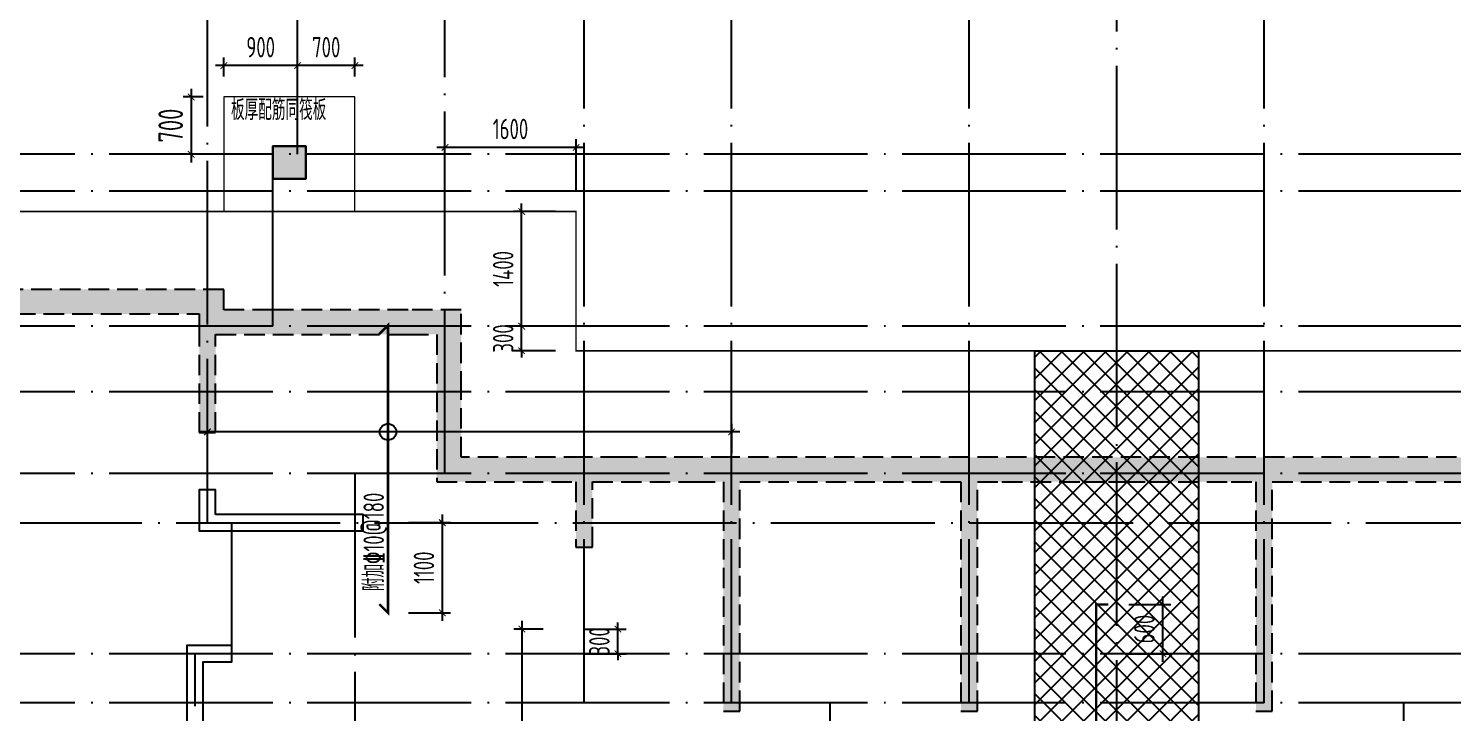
# Model space of a CAD drawing. Extents: x -668857 to 143095, y -247466 to 228182.
# Drawn here: x -416312 to -398928, y 205228 to 213582 of the extents above; entities that cross this region are included whole.
import ezdxf

# ---------------------------------------------------------------- set-up
doc = ezdxf.new("R2010")
doc.units = 0
doc.header["$LTSCALE"] = 1000
doc.linetypes.add('DASH', pattern=[0.35, 0.25, -0.1])
doc.linetypes.add('DOTE', pattern=[2.42, 2, -0.2, 0.02, -0.2])
doc.layers.get('0').update_dxf_attribs({"linetype": 'CONTINUOUS'})
doc.layers.get('DEFPOINTS').update_dxf_attribs({"linetype": 'CONTINUOUS'})
for name, color, linetype in [('A-DOTE', 10, 'DOTE'), ('DIM', 2, 'CONTINUOUS'), ('S-B板配筋', 6, 'CONTINUOUS'), ('S-B板配筋号', 7, 'CONTINUOUS'), ('S-J基础底板', 5, 'CONTINUOUS'), ('S-J基础底板标注', 3, 'CONTINUOUS'), ('S-Q墙填充', 252, 'CONTINUOUS'), ('S-Q墙实线', 6, 'CONTINUOUS'), ('S-Q墙虚线', 6, 'DASH'), ('后浇带', 8, 'CONTINUOUS'), ('独立基础', 2, 'CONTINUOUS')]:
    doc.layers.add(name, color=color, linetype=linetype)
doc.layers.add('PUB_HATCH', color=8, linetype='CONTINUOUS', lineweight=9)
doc.styles.add('TSSD_DIMENSION', font='Tssdeng.shx', dxfattribs={"width": 0.7, "bigfont": 'tssdchn.shx'})
doc.styles.add('TSSD_REIN', font='tssdeng.shx', dxfattribs={"width": 0.7, "height": 300, "bigfont": 'tssdchn.shx'})
doc.dimstyles.new('TSSD_100_100$0', dxfattribs={"dimtxt": 300, "dimasz": 80, "dimexe": 100, "dimexo": 250, "dimgap": 100, "dimtad": 1, "dimdec": 0, "dimzin": 0, "dimdsep": 46, "dimtxsty": 'TSSD_DIMENSION', "dimblk": 'ARCHTICK', "dimcen": 0, "dimdle": 100, "dimclrd": 3, "dimclre": 3, "dimclrt": 7, "dimadec": 0, "dimazin": 0, "dimtfac": 1, "dimtdec": 0, "dimtix": 1, "dimtmove": 2, "dimatfit": 3, "dimldrblk": 'ARCHTICK', "dimfxl": 0, "dimtolj": 1, "dimtzin": 0, "dimarcsym": 0})

# ---------------------------------------------------------------- blocks, each defined once
blk = doc.blocks.new('20210726.16350016')
at = {"layer": 'A-DOTE'}
for p, q in [((18500, 13100.3), (18500, 21100)), ((19600, 17600), (19600, 21100)), ((21400, 13700), (21400, 21100)), ((23100, 10900), (23100, 21100)), ((24900, 10900), (24900, 21100)), ((27800, 10900), (27800, 21100)), ((29600, 21100), (29600, 3600)), ((31400, 10900), (31400, 21100)), ((55600, 17600), (3600, 17600)), ((19300, 15500), (19300, 17600)), ((55600, 17150), (3600, 17150)), ((55600, 15500), (3600, 15500)), ((55600, 14700), (3600, 14700)), ((55600, 13700), (3600, 13700)), ((20299.8, 13700), (20300, 3600)), ((3600, 13100.3), (55600, 13100.3)), ((18800, 11500), (18800, 13100)), ((55600, 11500), (3600, 11500)), ((18350, 3600.1), (18350, 11500)), ((55600, 10900), (3600, 10900)), ((26100, 10900), (26100, 3600)), ((33100, 10900), (33100, 3600))]:
    blk.add_line(p, q, dxfattribs=at)
blk = doc.blocks.new('A$C028C60F5')
at = {"color": 6}
blk.add_lwpolyline([(400, 0), (0, 0), (0, -400), (400, -400)], close=True, dxfattribs=at)
at = {"layer": 'PUB_HATCH'}
blk.add_solid([(0, -400), (400, -400), (0, 0), (400, 0)], dxfattribs=at)
blk = doc.blocks.new('A$C3EFA6995')
for p in [(9700, 100), (9700, -2400), (15900, -2400)]:
    blk.add_blockref('A$C028C60F5', p)
at = {"xscale": -1}
blk.add_blockref('A$C028C60F5', (16300, 100), dxfattribs=at)
blk = doc.blocks.new('20210824.17211196')
at = {"layer": 'S-Q墙填充', "ltscale": 0.5}
h = blk.add_hatch(dxfattribs=at)
h.set_pattern_fill('ARMORED', color=252, scale=30, style=0)
h.set_pattern_definition([(50, (48278.55, 29260.87), (215.17805, -18.82564), [22.5, -247.5]), (355, (48278.55, 29260.87), (-41.6254, 225.65764), [18, -198]), (100.4514, (48296.48, 29259.3), (173.5528, 206.83186), [19.12206, -210.34263]), (46.1842, (48278.55, 29320.87), (320.1723, -49.6557), [33.75, -371.25]), (96.6356, (48305.23, 29316.73), (280.3988, 292.2354), [28.6831, -315.5139]), (351.1842, (48278.55, 29320.87), (280.3986, 292.2356), [27, -297]), (21, (48308.55, 29305.87), (179.07212, -120.78567), [22.5, -247.5]), (326, (48308.55, 29305.87), (72.9946, 217.545), [18, -198]), (71.4514, (48323.47, 29295.8), (252.0668, 96.75915), [19.12206, -210.34263]), (37.5, (48278.55, 29260.87), (3.647957, 99.868156), [0, -195.6, 0, -201, 0, -198.75]), (7.5, (48278.55, 29260.87), (78.92086, 118.32351), [0, -114.6, 0, -191.1, 0, -75.75]), (327.5, (48211.65, 29260.87), (160.14673, -6.76646), [0, -75, 0, -234, 0, -310.5]), (317.5, (48181.65, 29260.87), (174.95585, 30.0315), [0, -97.5, 0, -155.4, 0, -220.5]), (45, (48278.55, 29260.87), (-106.06602, 106.06602), [])])
h.paths.add_polyline_path([(147542, 66729), (145942, 66729), (145542, 66729), (142642, 66729), (142192, 66729), (141292, 66729), (140842, 66729), (139342, 66729), (139342, 67529), (139342, 68529), (138692, 68529), (137042, 68529), (136442, 68529), (136442, 68779), (133242, 68779), (133242, 68529), (132642, 68529), (131042, 68529), (130342, 68529), (130342, 67529), (130342, 66729), (117642, 66729), (117192, 66729), (116292, 66729), (115842, 66729), (114342, 66729), (114342, 67529), (114342, 68529), (113692, 68529), (112042, 68529), (111442, 68529), (111442, 68779), (108242, 68779), (108242, 68529), (107642, 68529), (106042, 68529), (105342, 68529), (105342, 67529), (105342, 66729), (97142, 66729), (97142, 63729), (97142, 61129), (97142, 59029), (99942, 59029), (106442, 59029), (106442, 57829), (107492, 57829), (109842, 57829), (112192, 57829), (113242, 57829), (113242, 59029), (118842, 59029), (119742, 59029), (122342, 59029), (124942, 59029), (125842, 59029), (131442, 59029), (131442, 57829), (132492, 57829), (134842, 57829), (137192, 57829), (138242, 57829), (138242, 59029), (143842, 59029), (144742, 59029), (147542, 59029)])
h.paths.add_polyline_path([(100942, 59329), (100942, 60779), (100742, 60779), (100742, 59329), (99942, 59329), (97442, 59329), (97442, 61129), (97442, 63629), (98142, 63629), (98142, 63829), (97442, 63829), (97442, 66429), (97842, 66429), (98742, 66429), (99042, 66429), (99042, 65779), (99242, 65779), (99242, 66429), (101942, 66429), (101942, 63629), (102142, 63629), (102142, 66429), (102492, 66429), (103392, 66429), (103742, 66429), (103742, 65629), (103942, 65629), (103942, 66429), (105642, 66429), (105642, 67529), (105642, 68229), (106042, 68229), (107642, 68229), (108342, 68229), (108342, 67029), (108542, 67029), (108542, 68329), (108542, 68479), (111142, 68479), (111142, 68329), (111142, 67029), (111342, 67029), (111342, 68229), (112042, 68229), (113692, 68229), (114042, 68229), (114042, 67529), (114042, 66429), (115742, 66429), (115742, 65629), (115942, 65629), (115942, 66429), (116292, 66429), (117192, 66429), (117542, 66429), (117542, 63629), (117742, 63629), (117742, 66429), (120442, 66429), (120442, 63629), (120642, 63629), (120642, 66429), (120942, 66429), (121942, 66429), (122242, 66429), (122242, 66429), (122442, 66429), (122442, 66429), (122742, 66429), (123742, 66429), (124042, 66429), (124042, 63629), (124242, 63629), (124242, 66429), (126942, 66429), (126942, 63629), (127142, 63629), (127142, 66429), (127492, 66429), (128392, 66429), (128742, 66429), (128742, 65629), (128942, 65629), (128942, 66429), (130642, 66429), (130642, 67529), (130642, 68229), (131042, 68229), (132642, 68229), (133342, 68229), (133342, 67029), (133542, 67029), (133542, 68479), (136142, 68479), (136142, 67029), (136342, 67029), (136342, 68229), (137042, 68229), (138692, 68229), (139042, 68229), (139042, 67529), (139042, 66429), (140742, 66429), (140742, 65629), (140942, 65629), (140942, 66429), (141292, 66429), (142192, 66429), (142542, 66429), (142542, 63629), (142742, 63629), (142742, 66429), (145442, 66429), (145442, 65779), (145642, 65779), (145642, 66429), (145942, 66429), (146842, 66429), (147242, 66429), (147242, 63829), (146542, 63829), (146542, 63629), (147242, 63629), (147242, 61129), (147242, 59329), (144742, 59329), (143942, 59329), (143942, 60779), (143742, 60779), (143742, 59329), (138242, 59329), (138242, 59579), (137942, 59579), (137942, 59229), (137942, 58129), (137192, 58129), (134842, 58129), (132492, 58129), (131742, 58129), (131742, 59229), (131742, 59579), (131442, 59579), (131442, 59329), (125942, 59329), (125942, 60779), (125742, 60779), (125742, 59329), (124942, 59329), (122342, 59329), (119742, 59329), (118942, 59329), (118942, 60779), (118742, 60779), (118742, 59329), (113242, 59329), (113242, 59579), (112942, 59579), (112942, 59229), (112942, 58129), (112192, 58129), (109842, 58129), (107492, 58129), (106742, 58129), (106742, 59229), (106742, 59579), (106442, 59579), (106442, 59329)], flags=16)
at = {"layer": 'S-Q墙实线'}
for points in [[(111342, 66029), (111342, 66329), (111142, 66329), (111142, 65829), (111542, 65829), (113142, 65829), (113142, 66029), (111542, 66029)], [(110992, 62329), (110792, 62329), (110792, 62129), (111192, 62129), (111192, 64229), (111542, 64229), (111542, 64429), (110992, 64429)]]:
    blk.add_lwpolyline(points, close=True, dxfattribs=at)
at = {"layer": 'S-Q墙虚线', "linetype": 'ByBlock'}
blk.add_lwpolyline([(112042, 70529), (112442, 70529), (112442, 70129), (112042, 70129)], close=True, dxfattribs=at)
at = {"layer": 'S-Q墙虚线', "color": 6}
for points in [[(130342, 66729), (117642, 66729), (117192, 66729), (116292, 66729), (115842, 66729), (114342, 66729), (114342, 67529), (114342, 68529), (113692, 68529), (112042, 68529), (111442, 68529), (111442, 68779), (108242, 68779)], [(108542, 68479), (111142, 68479), (111142, 68329), (111142, 67029), (111342, 67029), (111342, 68229), (112042, 68229), (113692, 68229), (114042, 68229), (114042, 67529), (114042, 66429), (115742, 66429), (115742, 65629), (115942, 65629), (115942, 66429), (116292, 66429), (117192, 66429), (117542, 66429), (117542, 63629), (117742, 63629), (117742, 66429), (120442, 66429), (120442, 63629), (120642, 63629), (120642, 66429), (120942, 66429), (121942, 66429), (122242, 66429), (122242, 66429), (122442, 66429), (122442, 66429), (122742, 66429), (123742, 66429), (124042, 66429), (124042, 63629), (124242, 63629), (124242, 66429), (126942, 66429)]]:
    blk.add_lwpolyline(points, dxfattribs=at)
blk = doc.blocks.new('_ArchTick')
at = {"color": 0, "linetype": 'ByBlock', "const_width": 0.15}
blk.add_lwpolyline([(-0.5, -0.5), (0.5, 0.5)], dxfattribs=at)
blk = doc.blocks.new('*D965')
at = {"layer": 'DEFPOINTS', "color": 0}
for p in [(-411228, 212130), (-411228, 211346), (-409628, 211346)]:
    blk.add_point(p, dxfattribs=at)
at = {"layer": 'S-J基础底板标注', "color": 3, "lineweight": -2}
for p, q in [((-409528, 212130), (-411328, 212130)), ((-411228, 211596), (-411228, 212230)), ((-409628, 211596), (-409628, 212230))]:
    blk.add_line(p, q, dxfattribs=at)
at = {"layer": 'S-J基础底板标注', "color": 3, "lineweight": -2, "xscale": 80, "yscale": 80, "zscale": 80}
for p, rotation in [((-411228, 212130), 179.9999840819911), ((-409628, 212130), 359.999984081991)]:
    blk.add_blockref('_ArchTick', p, dxfattribs=dict(at, rotation=rotation))
at = {"layer": 'S-J基础底板标注', "color": 7, "insert": (-410428, 212355), "char_height": 250, "attachment_point": 5, "rotation": 360, "style": 'TSSD_DIMENSION'}
blk.add_mtext('\\A1;1600', dxfattribs=at)
blk = doc.blocks.new('*D967')
at = {"layer": 'DEFPOINTS', "color": 0}
for p in [(-410292, 211346), (-409628, 211346), (-409628, 209946)]:
    blk.add_point(p, dxfattribs=at)
at = {"layer": 'S-J基础底板标注', "color": 3, "lineweight": -2}
for p, q in [((-410292, 209846), (-410292, 211446)), ((-409878, 211346), (-410392, 211346)), ((-409878, 209946), (-410392, 209946))]:
    blk.add_line(p, q, dxfattribs=at)
at = {"layer": 'S-J基础底板标注', "color": 3, "lineweight": -2, "xscale": 80, "yscale": 80, "zscale": 80}
for p, rotation in [((-410292, 211346), 90), ((-410292, 209946), 270)]:
    blk.add_blockref('_ArchTick', p, dxfattribs=dict(at, rotation=rotation))
at = {"layer": 'S-J基础底板标注', "color": 7, "insert": (-410517, 210646), "char_height": 250, "attachment_point": 5, "rotation": 90, "style": 'TSSD_DIMENSION'}
blk.add_mtext('\\A1;1400', dxfattribs=at)
blk = doc.blocks.new('*D977')
at = {"layer": 'DEFPOINTS', "color": 0}
for p in [(-410292, 209946), (-409628, 209946), (-409628, 209646)]:
    blk.add_point(p, dxfattribs=at)
at = {"layer": 'S-J基础底板标注', "color": 3, "lineweight": -2}
for p, q in [((-410292, 209946), (-410292, 210026)), ((-409878, 209946), (-410392, 209946)), ((-410292, 209646), (-410292, 209946)), ((-409878, 209646), (-410392, 209646)), ((-410292, 209646), (-410292, 209566))]:
    blk.add_line(p, q, dxfattribs=at)
at = {"layer": 'S-J基础底板标注', "color": 3, "lineweight": -2, "xscale": 80, "yscale": 80, "zscale": 80}
for p, rotation in [((-410292, 209946), 270), ((-410292, 209646), 90)]:
    blk.add_blockref('_ArchTick', p, dxfattribs=dict(at, rotation=rotation))
at = {"layer": 'S-J基础底板标注', "color": 7, "insert": (-410517, 209796), "char_height": 250, "attachment_point": 5, "rotation": 90, "style": 'TSSD_DIMENSION'}
blk.add_mtext('\\A1;300', dxfattribs=at)
blk = doc.blocks.new('*D923')
at = {"layer": 'DEFPOINTS', "color": 0}
for p in [(-403128, 206547), (-402465, 206547), (-403128, 205946)]:
    blk.add_point(p, dxfattribs=at)
at = {"layer": 'S-J基础底板标注', "color": 3, "lineweight": -2}
for p, q in [((-402878, 206547), (-402365, 206547)), ((-402465, 205846), (-402465, 206647)), ((-402878, 205946), (-402365, 205946))]:
    blk.add_line(p, q, dxfattribs=at)
at = {"layer": 'S-J基础底板标注', "color": 3, "lineweight": -2, "xscale": 80, "yscale": 80, "zscale": 80}
for p, rotation in [((-402465, 206547), 89.99951910154464), ((-402465, 205946), 269.9995191015446)]:
    blk.add_blockref('_ArchTick', p, dxfattribs=dict(at, rotation=rotation))
at = {"layer": 'S-J基础底板标注', "color": 7, "insert": (-402690, 206247), "char_height": 250, "attachment_point": 5, "rotation": 89.9995, "style": 'TSSD_DIMENSION'}
blk.add_mtext('\\A1;600', dxfattribs=at)
blk = doc.blocks.new('*D1027')
at = {"layer": 'DEFPOINTS', "color": 0, "ltscale": 0.5}
for p in [(-409781, 206247), (-410289, 202646), (-409781, 202646)]:
    blk.add_point(p, dxfattribs=at)
at = {"layer": 'S-J基础底板标注', "color": 3, "lineweight": -2, "ltscale": 0.5}
for p, q in [((-410031, 206247), (-410389, 206247)), ((-410289, 206347), (-410289, 202546)), ((-410031, 202646), (-410389, 202646))]:
    blk.add_line(p, q, dxfattribs=at)
at = {"layer": 'S-J基础底板标注', "color": 3, "lineweight": -2, "ltscale": 0.5, "xscale": 80, "yscale": 80, "zscale": 80}
for p, rotation in [((-410289, 206247), 89.99950342745434), ((-410289, 202646), 269.9995034274543)]:
    blk.add_blockref('_ArchTick', p, dxfattribs=dict(at, rotation=rotation))
blk = doc.blocks.new('*D1037')
at = {"layer": 'DEFPOINTS', "color": 0, "ltscale": 0.5}
for p in [(-414128, 208655), (-414128, 208146), (-407728, 208146)]:
    blk.add_point(p, dxfattribs=at)
at = {"layer": 'S-J基础底板标注', "color": 3, "lineweight": -2, "ltscale": 0.5}
for p, q in [((-407628, 208655), (-414228, 208655)), ((-414128, 208396), (-414128, 208755)), ((-407728, 208396), (-407728, 208755))]:
    blk.add_line(p, q, dxfattribs=at)
at = {"layer": 'S-J基础底板标注', "color": 3, "lineweight": -2, "ltscale": 0.5, "xscale": 80, "yscale": 80, "zscale": 80}
for p, rotation in [((-414128, 208655), 179.9999969673016), ((-407728, 208655), 359.9999969673016)]:
    blk.add_blockref('_ArchTick', p, dxfattribs=dict(at, rotation=rotation))
blk = doc.blocks.new('*D995')
at = {"layer": 'DEFPOINTS', "color": 0}
for p in [(-411923, 207547), (-411260, 207547), (-411923, 206446)]:
    blk.add_point(p, dxfattribs=at)
at = {"layer": 'S-J基础底板标注', "color": 3, "lineweight": -2}
for p, q in [((-411260, 206346), (-411260, 207647)), ((-411673, 207547), (-411160, 207547)), ((-411673, 206446), (-411160, 206446))]:
    blk.add_line(p, q, dxfattribs=at)
at = {"layer": 'S-J基础底板标注', "color": 3, "lineweight": -2, "xscale": 80, "yscale": 80, "zscale": 80}
for p, rotation in [((-411260, 207547), 90), ((-411260, 206446), 270)]:
    blk.add_blockref('_ArchTick', p, dxfattribs=dict(at, rotation=rotation))
at = {"layer": 'S-J基础底板标注', "color": 7, "insert": (-411485, 206997), "char_height": 250, "attachment_point": 5, "rotation": 90, "style": 'TSSD_DIMENSION'}
blk.add_mtext('\\A1;1100', dxfattribs=at)
blk = doc.blocks.new('*D1006')
at = {"layer": 'DEFPOINTS', "color": 0}
for p in [(-409781, 206247), (-409118, 206247), (-409781, 205946)]:
    blk.add_point(p, dxfattribs=at)
at = {"layer": 'S-J基础底板标注', "color": 3, "lineweight": -2}
for p, q in [((-409531, 206247), (-409018, 206247)), ((-409118, 206247), (-409118, 206327)), ((-409118, 205946), (-409118, 206247)), ((-409531, 205946), (-409018, 205946)), ((-409118, 205946), (-409118, 205866))]:
    blk.add_line(p, q, dxfattribs=at)
at = {"layer": 'S-J基础底板标注', "color": 3, "lineweight": -2, "xscale": 80, "yscale": 80, "zscale": 80}
for p, rotation in [((-409118, 206247), 270), ((-409118, 205946), 90)]:
    blk.add_blockref('_ArchTick', p, dxfattribs=dict(at, rotation=rotation))
at = {"layer": 'S-J基础底板标注', "color": 7, "insert": (-409343, 206097), "char_height": 250, "attachment_point": 5, "rotation": 90, "style": 'TSSD_DIMENSION'}
blk.add_mtext('\\A1;300', dxfattribs=at)
blk = doc.blocks.new('*D1087')
at = {"layer": 'DEFPOINTS', "color": 0}
for p in [(-413928, 213129), (-413928, 212746), (-413028, 212746)]:
    blk.add_point(p, dxfattribs=at)
at = {"layer": 'S-J基础底板标注', "color": 3, "lineweight": -2}
for p, q in [((-412928, 213129), (-414028, 213129)), ((-413928, 212996), (-413928, 213229)), ((-413028, 212996), (-413028, 213229))]:
    blk.add_line(p, q, dxfattribs=at)
at = {"layer": 'S-J基础底板标注', "color": 3, "lineweight": -2, "xscale": 80, "yscale": 80, "zscale": 80}
for p, rotation in [((-413928, 213129), 180.0000000000037), ((-413028, 213129), 3.677058657558518e-12)]:
    blk.add_blockref('_ArchTick', p, dxfattribs=dict(at, rotation=rotation))
at = {"layer": 'S-J基础底板标注', "color": 7, "insert": (-413478, 213354), "char_height": 250, "attachment_point": 5, "style": 'TSSD_DIMENSION'}
blk.add_mtext('\\A1;900', dxfattribs=at)
blk = doc.blocks.new('*D1088')
at = {"layer": 'DEFPOINTS', "color": 0}
for p in [(-413028, 213129), (-413028, 212746), (-412328, 212746)]:
    blk.add_point(p, dxfattribs=at)
at = {"layer": 'S-J基础底板标注', "color": 3, "lineweight": -2}
for p, q in [((-412228, 213129), (-413128, 213129)), ((-413028, 212996), (-413028, 213229)), ((-412328, 212996), (-412328, 213229))]:
    blk.add_line(p, q, dxfattribs=at)
at = {"layer": 'S-J基础底板标注', "color": 3, "lineweight": -2, "xscale": 80, "yscale": 80, "zscale": 80}
for p, rotation in [((-413028, 213129), 179.9999999999952), ((-412328, 213129), 359.9999999999952)]:
    blk.add_blockref('_ArchTick', p, dxfattribs=dict(at, rotation=rotation))
at = {"layer": 'S-J基础底板标注', "color": 7, "insert": (-412678, 213354), "char_height": 250, "attachment_point": 5, "style": 'TSSD_DIMENSION'}
blk.add_mtext('\\A1;700', dxfattribs=at)
blk = doc.blocks.new('*D1086')
at = {"layer": 'DEFPOINTS', "color": 0}
for p in [(-413928, 212746), (-414326, 212046), (-413928, 212046)]:
    blk.add_point(p, dxfattribs=at)
at = {"layer": 'DIM', "color": 3, "lineweight": -2}
for p, q in [((-414326, 212846), (-414326, 211946)), ((-414178, 212746), (-414426, 212746)), ((-414178, 212046), (-414426, 212046))]:
    blk.add_line(p, q, dxfattribs=at)
at = {"layer": 'DIM', "color": 3, "lineweight": -2, "xscale": 80, "yscale": 80, "zscale": 80}
for p, rotation in [((-414326, 212746), 90), ((-414326, 212046), 270)]:
    blk.add_blockref('_ArchTick', p, dxfattribs=dict(at, rotation=rotation))
at = {"layer": 'DIM', "color": 7, "insert": (-414576, 212396), "char_height": 300, "attachment_point": 5, "rotation": 90, "style": 'TSSD_DIMENSION'}
blk.add_mtext('\\A1;700', dxfattribs=at)

msp = doc.modelspace()

# ---------------------------------------------------------------- hatches: boundary and pattern name
at = {"layer": '后浇带'}
h = msp.add_hatch(dxfattribs=at)
h.set_pattern_fill('ANSI37', color=144, scale=1500, angle=90, style=0)
h.set_pattern_definition([(135, (-1504264.69, -993552.92), (-132.582521, -132.582521), []), (225, (-1504264.69, -993552.92), (132.582521, -132.582521), [])])
h.paths.add_polyline_path([(-404028.28, 199646.48), (-404028.28, 209646.41), (-402028.28, 209646.41), (-402028.28, 199646.48)])

# ---------------------------------------------------------------- linework, layer by layer
at = {"layer": 'S-B板配筋', "const_width": 30}
for points in [[(-412029.4, 206552.47), (-411923.34, 206446.41), (-411923.34, 209956.52), (-412029.4, 209850.45)], [(-403128.29, 206546.68), (-403278.29, 206546.68), (-403278.37, 200846.41), (-403128.37, 200846.41)]]:
    msp.add_lwpolyline(points, dxfattribs=at)
at = {"layer": 'S-J基础底板', "const_width": 20}
msp.add_lwpolyline([(-420128.32, 198246.4), (-410928.24, 198246.4), (-410928.29, 199446.31), (-395128.28, 199446.66), (-395128.29, 198246.41), (-385928.3, 198246.39), (-385928.29, 199346.41), (-377028.3, 199346.41), (-377028.28, 209646.41), (-384628.3, 209646.41), (-384628.28, 211346.41), (-396428.28, 211346.41), (-396428.28, 209646.41), (-409628.28, 209646.41), (-409628.28, 211346.41), (-421428.28, 211346.41), (-421428.29, 209646.41), (-429028.29, 209646.41), (-429028.29, 199346.5), (-420128.28, 199346.32)], close=True, dxfattribs=at)
at = {"layer": 'S-J基础底板标注', "color": 2, "ltscale": 0.5}
msp.add_circle((-411923.34, 208654.63), 100, dxfattribs=at)
at = {"layer": 'S-Q墙虚线', "linetype": 'ByBlock'}
msp.add_lwpolyline([(-413328.27, 212146.41), (-412928.27, 212146.41), (-412928.27, 211746.41), (-413328.27, 211746.41)], close=True, dxfattribs=at)
at = {"layer": '后浇带', "color": 144}
msp.add_lwpolyline([(-404028.28, 199646.48), (-404028.28, 209646.41), (-402028.28, 209646.41), (-402028.28, 199646.48)], close=True, dxfattribs=at)
at = {"layer": '独立基础', "lineweight": 18}
msp.add_lwpolyline([(-412328.27, 212746.4), (-413928.27, 212746.4), (-413928.27, 211346.41), (-412328.27, 211346.41)], close=True, dxfattribs=at)

# ---------------------------------------------------------------- block references
msp.add_blockref('A$C3EFA6995', (-429228.28, 214546.41))
at = {"layer": 'A-DOTE'}
msp.add_blockref('20210726.16350016', (-432628.28, 194446.36), dxfattribs=at)
at = {"layer": 'S-Q墙实线'}
msp.add_blockref('20210824.17211196', (-525370.58, 141617.42), dxfattribs=at)

# ---------------------------------------------------------------- texts
at = {"layer": 'S-B板配筋号', "color": 1, "style": 'TSSD_REIN', "width": 0.7}
msp.add_text('板厚配筋同筏板', height=250, dxfattribs=at).set_placement((-413839.84, 212463.51))
msp.add_text('附加%%13210@180', height=250, rotation=90, dxfattribs=at).set_placement((-411972.81, 206710.82))

# ---------------------------------------------------------------- dimensions: what is measured, and where the dimension line sits
at = {"layer": 'DIM'}
dim = msp.add_linear_dim(base=(-414325.79, 212046.41), p1=(-413928.27, 212746.4), p2=(-413928.27, 212046.41), angle=90, dimstyle='TSSD_100_100$0', dxfattribs=at)
dim.commit()
dim.dimension.update_dxf_attribs({"geometry": '*D1086', "text_midpoint": (-414575.79, 212396.41)})
at = {"layer": 'S-J基础底板标注'}
for p1, p2, distance, picture, middle in [((-413028.28, 212746.4), (-413928.27, 212746.4), -382.91, '*D1087', (-413478.27, 213354.31)), ((-412328.27, 212746.4), (-413028.28, 212746.4), -382.91, '*D1088', (-412678.27, 213354.31)), ((-409628.28, 211346.41), (-411228.28, 211346.41), -784.07, '*D965', (-410428.28, 212355.48)), ((-409628.28, 209946.41), (-409628.28, 211346.41), 663.65, '*D967', (-410516.93, 210646.41)), ((-409628.28, 209646.41), (-409628.28, 209946.41), 663.65, '*D977', (-410516.93, 209796.41)), ((-411923.34, 206446.41), (-411923.34, 207546.68), -663.65, '*D995', (-411484.69, 206996.54)), ((-403128.3, 205946.41), (-403128.29, 206546.63), -663.65, '*D923', (-402689.64, 206246.52)), ((-409781.26, 205946.41), (-409781.26, 206246.82), -663.65, '*D1006', (-409342.61, 206096.62))]:
    dim = msp.add_aligned_dim(p1=p1, p2=p2, distance=distance, dimstyle='TSSD_100_100$0', override={"dimtxt": 250}, dxfattribs=at)
    dim.commit()
    dim.dimension.update_dxf_attribs({"geometry": picture, "text_midpoint": middle})
at = {"layer": 'S-J基础底板标注', "color": 2, "ltscale": 0.5}
for p1, p2, distance, picture, middle in [((-407728.28, 208146.41), (-414128.28, 208146.41), -508.22, '*D1037', (-410928.28, 208654.63)), ((-409781.26, 206246.82), (-409781.29, 202646.29), -507.94, '*D1027', (-410289.22, 204446.56))]:
    dim = msp.add_aligned_dim(p1=p1, p2=p2, distance=distance, text=' ', dimstyle='TSSD_100_100$0', dxfattribs=at)
    dim.commit()
    dim.dimension.update_dxf_attribs({"geometry": picture, "text_midpoint": middle})

doc.saveas('drawing.dxf')
